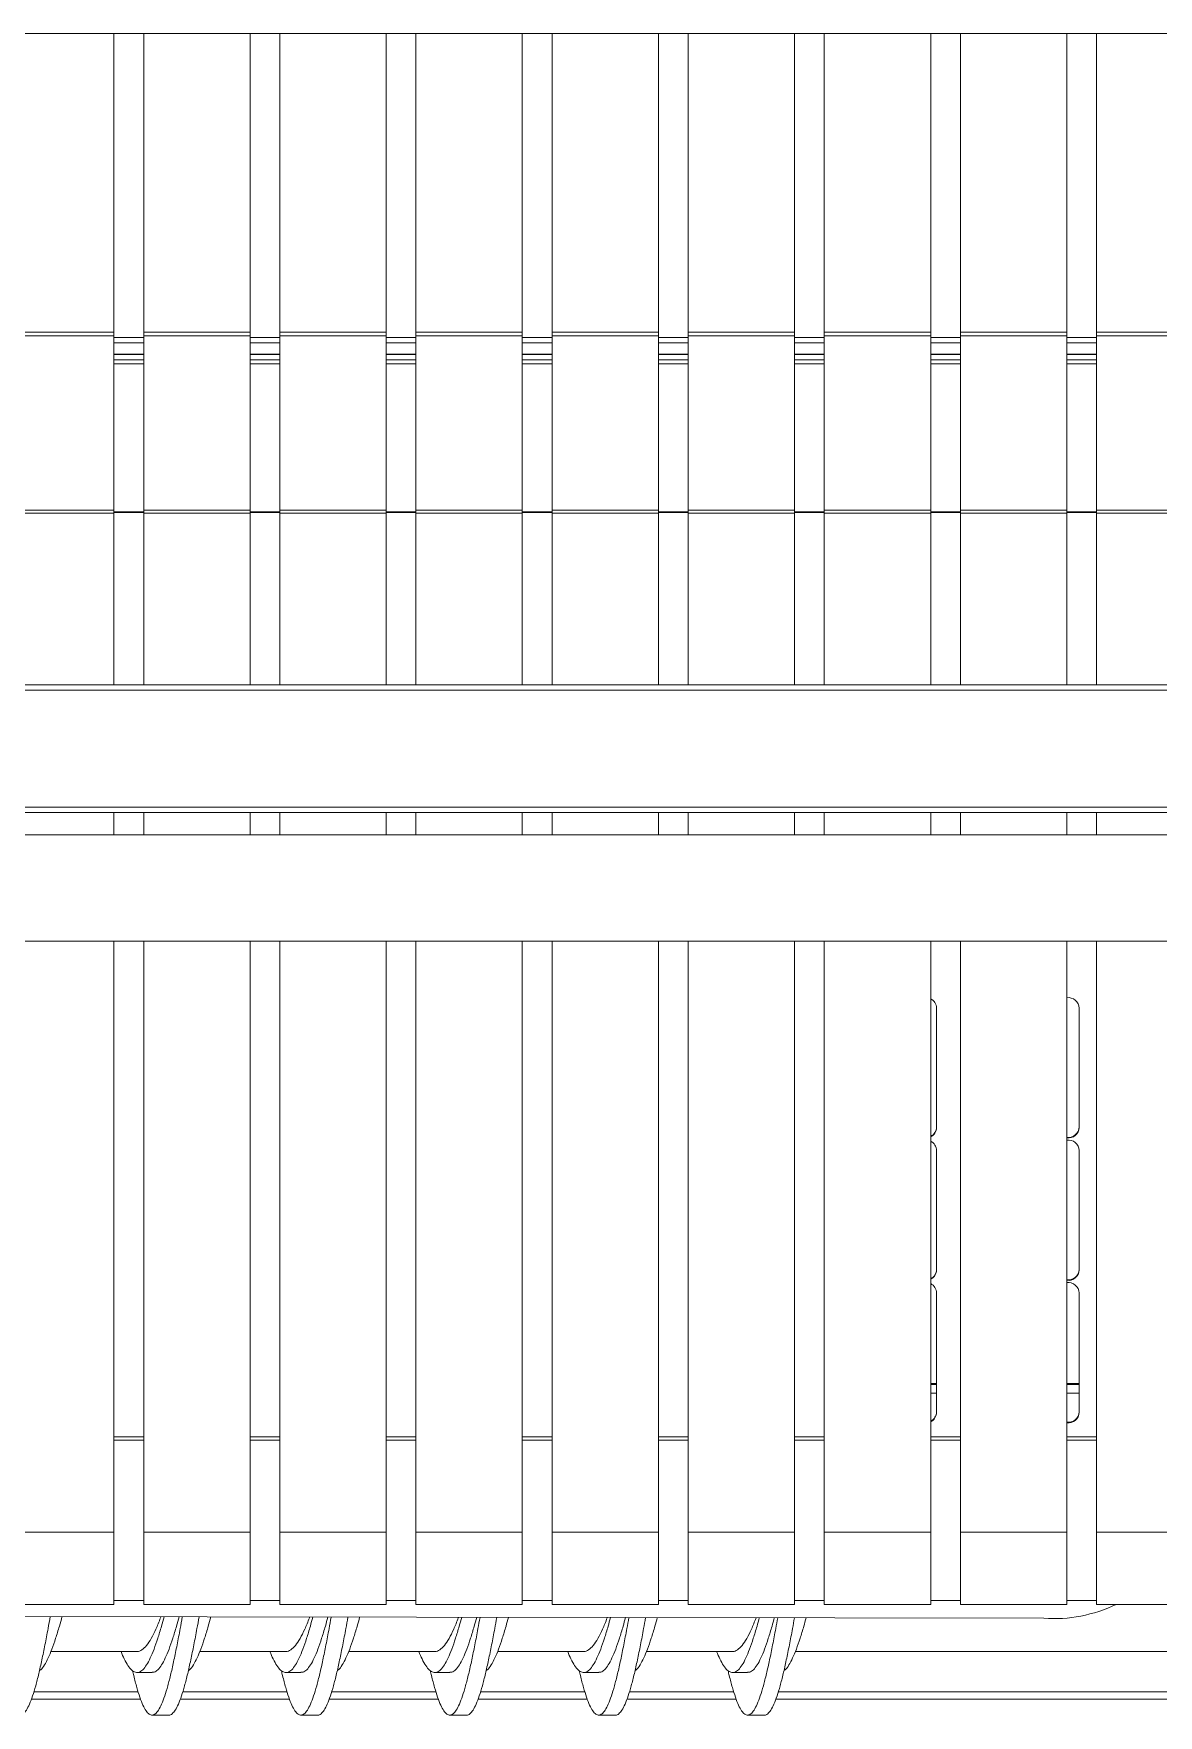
# Model space of a CAD drawing. Header units: millimetres. Extents: x 5343 to 29633, y -275 to 12336.
# Drawn here: x 26251 to 26780, y 1117 to 1908 of the extents above; entities that cross this region are included whole.
import ezdxf

# ---------------------------------------------------------------- set-up
doc = ezdxf.new("R2010")
doc.units = ezdxf.units.MM

msp = doc.modelspace()

# ---------------------------------------------------------------- linework, layer by layer
at = {"linetype": 'Continuous', "lineweight": 15}
for p, q in [((25168.71, 1907.91), (28445.71, 1907.91)), ((26289.08, 1767.62), (26289.08, 1907.91)), ((26303.08, 1767.62), (26303.08, 1907.91)), ((26353.08, 1767.62), (26353.08, 1907.91)), ((26367.08, 1767.62), (26367.08, 1907.91)), ((26417.08, 1767.62), (26417.08, 1907.91)), ((26431.08, 1767.62), (26431.08, 1907.91)), ((26481.08, 1767.62), (26481.08, 1907.91)), ((26495.08, 1767.62), (26495.08, 1907.91)), ((26545.08, 1767.62), (26545.08, 1907.91)), ((26559.08, 1767.62), (26559.08, 1907.91)), ((26609.08, 1767.62), (26609.08, 1907.91)), ((26623.08, 1767.62), (26623.08, 1907.91)), ((26673.08, 1767.62), (26673.08, 1907.91)), ((26687.08, 1767.62), (26687.08, 1907.91)), ((26737.08, 1767.62), (26737.08, 1907.91)), ((26751.08, 1767.62), (26751.08, 1907.91)), ((26289.08, 1767.62), (26239.08, 1767.62)), ((26289.08, 1765.81), (26239.08, 1765.81)), ((26289.08, 1765.81), (26289.08, 1767.62)), ((26289.08, 1683.94), (26289.08, 1765.81)), ((26303.08, 1765.03), (26289.08, 1765.03)), ((26353.08, 1767.62), (26303.08, 1767.62)), ((26303.08, 1765.81), (26303.08, 1767.62)), ((26353.08, 1765.81), (26303.08, 1765.81)), ((26303.08, 1683.94), (26303.08, 1765.81)), ((26353.08, 1765.81), (26353.08, 1767.62)), ((26353.08, 1683.94), (26353.08, 1765.81)), ((26367.08, 1765.03), (26353.08, 1765.03)), ((26417.08, 1767.62), (26367.08, 1767.62)), ((26367.08, 1765.81), (26367.08, 1767.62)), ((26417.08, 1765.81), (26367.08, 1765.81)), ((26367.08, 1683.94), (26367.08, 1765.81)), ((26417.08, 1765.81), (26417.08, 1767.62)), ((26417.08, 1683.94), (26417.08, 1765.81)), ((26431.08, 1765.03), (26417.08, 1765.03)), ((26481.08, 1767.62), (26431.08, 1767.62)), ((26431.08, 1765.81), (26431.08, 1767.62)), ((26481.08, 1765.81), (26431.08, 1765.81)), ((26431.08, 1683.94), (26431.08, 1765.81)), ((26481.08, 1765.81), (26481.08, 1767.62)), ((26481.08, 1683.94), (26481.08, 1765.81)), ((26495.08, 1765.03), (26481.08, 1765.03)), ((26545.08, 1767.62), (26495.08, 1767.62)), ((26495.08, 1765.81), (26495.08, 1767.62)), ((26545.08, 1765.81), (26495.08, 1765.81)), ((26495.08, 1683.94), (26495.08, 1765.81)), ((26545.08, 1765.81), (26545.08, 1767.62)), ((26545.08, 1683.94), (26545.08, 1765.81)), ((26559.08, 1765.03), (26545.08, 1765.03)), ((26609.08, 1767.62), (26559.08, 1767.62)), ((26559.08, 1765.81), (26559.08, 1767.62)), ((26609.08, 1765.81), (26559.08, 1765.81)), ((26559.08, 1683.94), (26559.08, 1765.81)), ((26609.08, 1765.81), (26609.08, 1767.62)), ((26609.08, 1683.94), (26609.08, 1765.81)), ((26623.08, 1765.03), (26609.08, 1765.03)), ((26673.08, 1767.62), (26623.08, 1767.62)), ((26623.08, 1765.81), (26623.08, 1767.62)), ((26673.08, 1765.81), (26623.08, 1765.81)), ((26623.08, 1683.94), (26623.08, 1765.81)), ((26673.08, 1765.81), (26673.08, 1767.62)), ((26673.08, 1683.94), (26673.08, 1765.81)), ((26687.08, 1765.03), (26673.08, 1765.03)), ((26737.08, 1767.62), (26687.08, 1767.62)), ((26687.08, 1765.81), (26687.08, 1767.62)), ((26737.08, 1765.81), (26687.08, 1765.81)), ((26687.08, 1683.94), (26687.08, 1765.81)), ((26737.08, 1765.81), (26737.08, 1767.62)), ((26737.08, 1683.94), (26737.08, 1765.81)), ((26751.08, 1765.03), (26737.08, 1765.03)), ((26801.08, 1767.62), (26751.08, 1767.62)), ((26751.08, 1765.81), (26751.08, 1767.62)), ((26801.08, 1765.81), (26751.08, 1765.81)), ((26751.08, 1683.94), (26751.08, 1765.81)), ((26303.08, 1762.55), (26289.08, 1762.55)), ((26303.08, 1757.21), (26289.08, 1757.21)), ((26289.08, 1757.13), (26303.08, 1757.13)), ((26367.08, 1762.55), (26353.08, 1762.55)), ((26367.08, 1757.21), (26353.08, 1757.21)), ((26353.08, 1757.13), (26367.08, 1757.13)), ((26431.08, 1762.55), (26417.08, 1762.55)), ((26431.08, 1757.21), (26417.08, 1757.21)), ((26417.08, 1757.13), (26431.08, 1757.13)), ((26495.08, 1762.55), (26481.08, 1762.55)), ((26495.08, 1757.21), (26481.08, 1757.21)), ((26481.08, 1757.13), (26495.08, 1757.13)), ((26559.08, 1762.55), (26545.08, 1762.55)), ((26559.08, 1757.21), (26545.08, 1757.21)), ((26545.08, 1757.13), (26559.08, 1757.13)), ((26623.08, 1762.55), (26609.08, 1762.55)), ((26623.08, 1757.21), (26609.08, 1757.21)), ((26609.08, 1757.13), (26623.08, 1757.13)), ((26687.08, 1762.55), (26673.08, 1762.55)), ((26687.08, 1757.21), (26673.08, 1757.21)), ((26673.08, 1757.13), (26687.08, 1757.13)), ((26751.08, 1762.55), (26737.08, 1762.55)), ((26751.08, 1757.21), (26737.08, 1757.21)), ((26737.08, 1757.13), (26751.08, 1757.13)), ((26303.08, 1754.62), (26289.08, 1754.62)), ((26303.08, 1752.72), (26289.08, 1752.72)), ((26367.08, 1754.62), (26353.08, 1754.62)), ((26367.08, 1752.72), (26353.08, 1752.72)), ((26431.08, 1754.62), (26417.08, 1754.62)), ((26431.08, 1752.72), (26417.08, 1752.72)), ((26495.08, 1754.62), (26481.08, 1754.62)), ((26495.08, 1752.72), (26481.08, 1752.72)), ((26559.08, 1754.62), (26545.08, 1754.62)), ((26559.08, 1752.72), (26545.08, 1752.72)), ((26623.08, 1754.62), (26609.08, 1754.62)), ((26623.08, 1752.72), (26609.08, 1752.72)), ((26687.08, 1754.62), (26673.08, 1754.62)), ((26687.08, 1752.72), (26673.08, 1752.72)), ((26751.08, 1754.62), (26737.08, 1754.62)), ((26751.08, 1752.72), (26737.08, 1752.72)), ((26289.08, 1683.94), (26239.08, 1683.94)), ((26289.08, 1682.48), (26239.08, 1682.48)), ((26289.08, 1682.48), (26289.08, 1683.94)), ((26303.08, 1683.15), (26289.08, 1683.15)), ((26303.08, 1682.82), (26289.08, 1682.82)), ((26289.08, 1601.78), (26289.08, 1682.48)), ((26353.08, 1683.94), (26303.08, 1683.94)), ((26303.08, 1682.48), (26303.08, 1683.94)), ((26353.08, 1682.48), (26303.08, 1682.48)), ((26303.08, 1601.78), (26303.08, 1682.48)), ((26353.08, 1682.48), (26353.08, 1683.94)), ((26367.08, 1683.15), (26353.08, 1683.15)), ((26367.08, 1682.82), (26353.08, 1682.82)), ((26353.08, 1601.78), (26353.08, 1682.48)), ((26417.08, 1683.94), (26367.08, 1683.94)), ((26367.08, 1682.48), (26367.08, 1683.94)), ((26417.08, 1682.48), (26367.08, 1682.48)), ((26367.08, 1601.78), (26367.08, 1682.48)), ((26417.08, 1682.48), (26417.08, 1683.94)), ((26431.08, 1683.15), (26417.08, 1683.15)), ((26431.08, 1682.82), (26417.08, 1682.82)), ((26417.08, 1601.78), (26417.08, 1682.48)), ((26481.08, 1683.94), (26431.08, 1683.94)), ((26431.08, 1682.48), (26431.08, 1683.94)), ((26481.08, 1682.48), (26431.08, 1682.48)), ((26431.08, 1601.78), (26431.08, 1682.48)), ((26481.08, 1682.48), (26481.08, 1683.94)), ((26495.08, 1683.15), (26481.08, 1683.15)), ((26495.08, 1682.82), (26481.08, 1682.82)), ((26481.08, 1601.78), (26481.08, 1682.48)), ((26545.08, 1683.94), (26495.08, 1683.94)), ((26495.08, 1682.48), (26495.08, 1683.94)), ((26545.08, 1682.48), (26495.08, 1682.48)), ((26495.08, 1601.78), (26495.08, 1682.48)), ((26545.08, 1682.48), (26545.08, 1683.94)), ((26559.08, 1683.15), (26545.08, 1683.15)), ((26559.08, 1682.82), (26545.08, 1682.82)), ((26545.08, 1601.78), (26545.08, 1682.48)), ((26609.08, 1683.94), (26559.08, 1683.94)), ((26559.08, 1682.48), (26559.08, 1683.94)), ((26609.08, 1682.48), (26559.08, 1682.48)), ((26559.08, 1601.78), (26559.08, 1682.48)), ((26609.08, 1682.48), (26609.08, 1683.94)), ((26623.08, 1683.15), (26609.08, 1683.15)), ((26623.08, 1682.82), (26609.08, 1682.82)), ((26609.08, 1601.78), (26609.08, 1682.48)), ((26673.08, 1683.94), (26623.08, 1683.94)), ((26623.08, 1682.48), (26623.08, 1683.94)), ((26673.08, 1682.48), (26623.08, 1682.48)), ((26623.08, 1601.78), (26623.08, 1682.48)), ((26673.08, 1682.48), (26673.08, 1683.94)), ((26687.08, 1683.15), (26673.08, 1683.15)), ((26687.08, 1682.82), (26673.08, 1682.82)), ((26673.08, 1601.78), (26673.08, 1682.48)), ((26737.08, 1683.94), (26687.08, 1683.94)), ((26687.08, 1682.48), (26687.08, 1683.94)), ((26737.08, 1682.48), (26687.08, 1682.48)), ((26687.08, 1601.78), (26687.08, 1682.48)), ((26737.08, 1682.48), (26737.08, 1683.94)), ((26751.08, 1683.15), (26737.08, 1683.15)), ((26751.08, 1682.82), (26737.08, 1682.82)), ((26737.08, 1601.78), (26737.08, 1682.48)), ((26801.08, 1683.94), (26751.08, 1683.94)), ((26751.08, 1682.48), (26751.08, 1683.94)), ((26801.08, 1682.48), (26751.08, 1682.48)), ((26751.08, 1601.78), (26751.08, 1682.48)), ((28521.43, 1599.28), (25080.14, 1599.28)), ((25080.64, 1601.78), (28520.93, 1601.78)), ((25080.14, 1544.28), (28521.43, 1544.28)), ((28521.29, 1541.78), (25080.29, 1541.78)), ((26289.08, 1531.24), (26289.08, 1541.78)), ((26303.08, 1531.24), (26303.08, 1541.78)), ((26353.08, 1531.24), (26353.08, 1541.78)), ((26367.08, 1531.24), (26367.08, 1541.78)), ((26417.08, 1531.24), (26417.08, 1541.78)), ((26431.08, 1531.24), (26431.08, 1541.78)), ((26481.08, 1531.24), (26481.08, 1541.78)), ((26495.08, 1531.24), (26495.08, 1541.78)), ((26545.08, 1531.24), (26545.08, 1541.78)), ((26559.08, 1531.24), (26559.08, 1541.78)), ((26609.08, 1531.24), (26609.08, 1541.78)), ((26623.08, 1531.24), (26623.08, 1541.78)), ((26673.08, 1531.24), (26673.08, 1541.78)), ((26687.08, 1531.24), (26687.08, 1541.78)), ((26737.08, 1531.24), (26737.08, 1541.78)), ((26751.08, 1531.24), (26751.08, 1541.78)), ((28244.79, 1531.24), (25356.79, 1531.24)), ((25160.39, 1481.24), (28447.39, 1481.24)), ((26289.08, 1203.3), (26289.08, 1481.24)), ((26303.08, 1203.3), (26303.08, 1481.24)), ((26353.08, 1203.3), (26353.08, 1481.24)), ((26367.08, 1203.3), (26367.08, 1481.24)), ((26417.08, 1203.3), (26417.08, 1481.24)), ((26431.08, 1203.3), (26431.08, 1481.24)), ((26481.08, 1203.3), (26481.08, 1481.24)), ((26495.08, 1203.3), (26495.08, 1481.24)), ((26545.08, 1203.3), (26545.08, 1481.24)), ((26559.08, 1203.3), (26559.08, 1481.24)), ((26609.08, 1203.3), (26609.08, 1481.24)), ((26623.08, 1203.3), (26623.08, 1481.24)), ((26673.08, 1203.3), (26673.08, 1481.24)), ((26687.08, 1203.3), (26687.08, 1481.24)), ((26737.08, 1203.3), (26737.08, 1481.24)), ((26751.08, 1203.3), (26751.08, 1481.24)), ((26675.82, 1393.61), (26675.82, 1449.75)), ((26742.82, 1393.61), (26742.82, 1449.75)), ((26675.82, 1326.64), (26675.82, 1382.78)), ((26742.82, 1326.64), (26742.82, 1382.78)), ((26675.82, 1259.68), (26675.82, 1315.81)), ((26742.82, 1259.68), (26742.82, 1315.81)), ((26675.82, 1273.28), (26673.08, 1273.28)), ((26742.82, 1273.28), (26737.08, 1273.28)), ((26675.82, 1272.78), (26673.08, 1272.78)), ((26675.82, 1268.67), (26673.08, 1268.67)), ((26742.82, 1272.78), (26737.08, 1272.78)), ((26742.82, 1268.67), (26737.08, 1268.67)), ((26303.08, 1248.25), (26289.08, 1248.25)), ((26289.08, 1246.68), (26303.08, 1246.68)), ((26367.08, 1248.25), (26353.08, 1248.25)), ((26353.08, 1246.68), (26367.08, 1246.68)), ((26431.08, 1248.25), (26417.08, 1248.25)), ((26417.08, 1246.68), (26431.08, 1246.68)), ((26495.08, 1248.25), (26481.08, 1248.25)), ((26481.08, 1246.68), (26495.08, 1246.68)), ((26559.08, 1248.25), (26545.08, 1248.25)), ((26545.08, 1246.68), (26559.08, 1246.68)), ((26623.08, 1248.25), (26609.08, 1248.25)), ((26609.08, 1246.68), (26623.08, 1246.68)), ((26687.08, 1248.25), (26673.08, 1248.25)), ((26673.08, 1246.68), (26687.08, 1246.68)), ((26751.08, 1248.25), (26737.08, 1248.25)), ((26737.08, 1246.68), (26751.08, 1246.68)), ((26289.08, 1203.3), (26239.08, 1203.3)), ((26289.08, 1169.42), (26289.08, 1203.3)), ((26353.08, 1203.3), (26303.08, 1203.3)), ((26303.08, 1169.42), (26303.08, 1203.3)), ((26353.08, 1169.42), (26353.08, 1203.3)), ((26417.08, 1203.3), (26367.08, 1203.3)), ((26367.08, 1169.42), (26367.08, 1203.3)), ((26417.08, 1169.42), (26417.08, 1203.3)), ((26481.08, 1203.3), (26431.08, 1203.3)), ((26431.08, 1169.42), (26431.08, 1203.3)), ((26481.08, 1169.42), (26481.08, 1203.3)), ((26545.08, 1203.3), (26495.08, 1203.3)), ((26495.08, 1169.42), (26495.08, 1203.3)), ((26545.08, 1169.42), (26545.08, 1203.3)), ((26609.08, 1203.3), (26559.08, 1203.3)), ((26559.08, 1169.42), (26559.08, 1203.3)), ((26609.08, 1169.42), (26609.08, 1203.3)), ((26673.08, 1203.3), (26623.08, 1203.3)), ((26623.08, 1169.42), (26623.08, 1203.3)), ((26673.08, 1169.42), (26673.08, 1203.3)), ((26737.08, 1203.3), (26687.08, 1203.3)), ((26687.08, 1169.42), (26687.08, 1203.3)), ((26737.08, 1169.42), (26737.08, 1203.3)), ((26801.08, 1203.3), (26751.08, 1203.3)), ((26751.08, 1169.42), (26751.08, 1203.3)), ((26289.08, 1171.28), (26303.08, 1171.28)), ((26353.08, 1171.28), (26367.08, 1171.28)), ((26417.08, 1171.28), (26431.08, 1171.28)), ((26481.08, 1171.28), (26495.08, 1171.28)), ((26545.08, 1171.28), (26559.08, 1171.28)), ((26609.08, 1171.28), (26623.08, 1171.28)), ((26673.08, 1171.28), (26687.08, 1171.28)), ((26737.08, 1171.28), (26751.08, 1171.28)), ((26726.22, 1162.85), (25154.1, 1165.52)), ((26239.08, 1169.42), (26289.08, 1169.42)), ((26303.08, 1169.42), (26353.08, 1169.42)), ((26367.08, 1169.42), (26417.08, 1169.42)), ((26431.08, 1169.42), (26481.08, 1169.42)), ((26495.08, 1169.42), (26545.08, 1169.42)), ((26559.08, 1169.42), (26609.08, 1169.42)), ((26623.08, 1169.42), (26673.08, 1169.42)), ((26687.08, 1169.42), (26737.08, 1169.42)), ((26751.08, 1169.42), (26801.08, 1169.42)), ((26259.47, 1147.28), (26299.95, 1147.28)), ((26329.47, 1147.28), (26369.95, 1147.28)), ((26399.47, 1147.28), (26439.95, 1147.28)), ((26469.47, 1147.28), (26509.95, 1147.28)), ((26539.47, 1147.28), (26579.95, 1147.28)), ((26609.47, 1147.28), (26961.5, 1147.28)), ((26299.95, 1137.36), (26307.01, 1137.36)), ((26369.95, 1137.36), (26377.01, 1137.36)), ((26439.95, 1137.36), (26447.01, 1137.36)), ((26509.95, 1137.36), (26517.01, 1137.36)), ((26579.95, 1137.36), (26587.01, 1137.36)), ((26301.66, 1124.79), (26250.23, 1124.79)), ((26300.49, 1128.29), (26251.42, 1128.29)), ((26371.66, 1124.79), (26320.23, 1124.79)), ((26370.49, 1128.29), (26321.42, 1128.29)), ((26441.66, 1124.79), (26390.23, 1124.79)), ((26440.49, 1128.29), (26391.42, 1128.29)), ((26511.66, 1124.79), (26460.23, 1124.79)), ((26510.49, 1128.29), (26461.42, 1128.29)), ((26581.66, 1124.79), (26530.23, 1124.79)), ((26580.49, 1128.29), (26531.42, 1128.29)), ((26970.73, 1124.79), (26600.23, 1124.79)), ((26969.54, 1128.29), (26601.42, 1128.29)), ((26307.01, 1117.36), (26314.9, 1117.36)), ((26377.01, 1117.36), (26384.9, 1117.36)), ((26447.01, 1117.36), (26454.9, 1117.36)), ((26517.01, 1117.36), (26524.9, 1117.36)), ((26587.01, 1117.36), (26594.9, 1117.36))]:
    msp.add_line(p, q, dxfattribs=at)
for centre, radius, start, end in [((26670.91, 1449.73), 4.92, 0.201, 63.78042), ((26737.84, 1449.69), 4.99, 0.68433, 98.7543), ((26670.91, 1393.89), 4.92, 296.21958, 359.799), ((26670.91, 1393.63), 4.92, 296.21958, 359.799), ((26737.84, 1393.93), 4.99, 261.2457, 359.31567), ((26737.85, 1393.66), 4.97, 261.08433, 359.47703), ((26670.91, 1382.76), 4.92, 0.201, 63.78042), ((26737.84, 1382.72), 4.99, 0.68433, 98.7543), ((26670.91, 1326.92), 4.92, 296.21958, 359.799), ((26670.91, 1326.66), 4.92, 296.21958, 359.799), ((26737.84, 1326.96), 4.99, 261.2457, 359.31567), ((26737.85, 1326.69), 4.97, 261.08433, 359.47703), ((26737.84, 1315.75), 4.99, 0.68433, 98.7543), ((26670.91, 1315.79), 4.92, 0.201, 63.78042), ((26670.91, 1259.96), 4.92, 296.21958, 359.799), ((26670.91, 1259.69), 4.92, 296.21958, 359.799), ((26737.84, 1260), 4.99, 261.2457, 359.31567), ((26737.85, 1259.72), 4.97, 261.08433, 359.47703), ((26730.79, 1230.97), 68.27, 266.16175, 295.64507)]:
    msp.add_arc(centre, radius, start, end, dxfattribs=at)
for points, knots in [([(26259.14, 1163.64), (26258.81, 1161.76), (26257.98, 1157.16), (26256.68, 1150.3), (26255.21, 1143.17), (26253.76, 1136.71), (26252.3, 1131.03), (26250.84, 1126.22), (26249.38, 1122.39), (26247.92, 1119.54), (26246.47, 1117.89), (26245.46, 1117.2), (26244.93, 1117.38), (26244.9, 1117.4)], [0, 0, 0, 0, 0.071033, 0.173351, 0.275752, 0.378049, 0.480412, 0.582775, 0.685072, 0.787472, 0.889791, 0.99211, 1, 1, 1, 1]), ([(26264.67, 1163.63), (26264.26, 1162.13), (26263.27, 1158.49), (26261.69, 1153.34), (26259.94, 1148.28), (26258.19, 1144.05), (26256.44, 1140.83), (26255.07, 1138.9), (26254.29, 1138.43), (26254.09, 1138.31)], [0, 0, 0, 0, 0.116201, 0.281664, 0.447126, 0.612505, 0.777884, 0.943347, 1, 1, 1, 1]), ([(26312.65, 1163.55), (26312.25, 1162.08), (26311.26, 1158.47), (26309.69, 1153.34), (26307.94, 1148.27), (26306.19, 1144.06), (26304.44, 1140.78), (26302.69, 1138.53), (26300.94, 1137.35), (26299.19, 1137.28), (26297.44, 1138.31), (26295.69, 1140.45), (26294.02, 1143.39), (26292.93, 1146.05), (26292.42, 1147.28)], [0, 0, 0, 0, 0.05967, 0.14623, 0.232789, 0.319304, 0.40582, 0.492379, 0.578938, 0.665454, 0.751969, 0.838528, 0.925088, 1, 1, 1, 1]), ([(26321.24, 1163.54), (26320.91, 1161.69), (26320.09, 1157.13), (26318.79, 1150.3), (26317.33, 1143.17), (26315.87, 1136.71), (26314.41, 1131.03), (26312.95, 1126.23), (26311.5, 1122.38), (26310.04, 1119.56), (26308.58, 1117.82), (26307.12, 1117.18), (26305.66, 1117.65), (26304.21, 1119.22), (26302.75, 1121.88), (26301.29, 1125.56), (26299.83, 1130.26), (26298.68, 1134.54), (26298.01, 1137.47), (26297.83, 1138.27)], [0, 0, 0, 0, 0.042421, 0.104701, 0.16703, 0.229296, 0.291603, 0.35391, 0.416176, 0.478506, 0.540785, 0.603065, 0.665394, 0.727661, 0.789968, 0.852274, 0.914541, 0.97687, 1, 1, 1, 1]), ([(26299.95, 1147.32), (26299.99, 1147.3), (26300.76, 1147.08), (26302.25, 1147.9), (26304.44, 1149.85), (26306.63, 1153.19), (26308.82, 1157.67), (26310.32, 1161.24), (26311.1, 1163.41), (26311.15, 1163.55)], [0, 0, 0, 0, 0.009995, 0.205301, 0.4006, 0.595894, 0.791184, 0.986472, 1, 1, 1, 1]), ([(26319.7, 1163.54), (26319.3, 1162.07), (26318.32, 1158.46), (26316.75, 1153.34), (26315, 1148.27), (26313.25, 1144.06), (26311.5, 1140.77), (26309.75, 1138.56), (26308.25, 1137.42), (26307.34, 1137.48), (26307.01, 1137.49)], [0, 0, 0, 0, 0.094818, 0.232745, 0.370672, 0.508528, 0.646385, 0.784311, 0.922238, 1, 1, 1, 1]), ([(26329.12, 1163.52), (26328.79, 1161.68), (26327.98, 1157.13), (26326.68, 1150.3), (26325.21, 1143.17), (26323.76, 1136.71), (26322.3, 1131.03), (26320.84, 1126.22), (26319.38, 1122.39), (26317.92, 1119.54), (26316.47, 1117.89), (26315.46, 1117.2), (26314.93, 1117.38), (26314.9, 1117.4)], [0, 0, 0, 0, 0.069628, 0.172102, 0.274657, 0.377108, 0.479626, 0.582144, 0.684596, 0.787151, 0.889625, 0.992098, 1, 1, 1, 1]), ([(26334.64, 1163.51), (26334.24, 1162.05), (26333.26, 1158.46), (26331.69, 1153.34), (26329.94, 1148.28), (26328.19, 1144.05), (26326.44, 1140.83), (26325.07, 1138.9), (26324.29, 1138.43), (26324.09, 1138.31)], [0, 0, 0, 0, 0.113436, 0.279417, 0.445397, 0.611293, 0.777189, 0.943169, 1, 1, 1, 1]), ([(26382.61, 1163.43), (26382.22, 1162), (26381.25, 1158.43), (26379.69, 1153.34), (26377.94, 1148.27), (26376.19, 1144.06), (26374.44, 1140.78), (26372.69, 1138.53), (26370.94, 1137.35), (26369.19, 1137.28), (26367.44, 1138.31), (26365.69, 1140.45), (26364.02, 1143.39), (26362.93, 1146.05), (26362.42, 1147.28)], [0, 0, 0, 0, 0.058134, 0.144835, 0.231536, 0.318192, 0.404849, 0.49155, 0.57825, 0.664907, 0.751564, 0.838265, 0.924965, 1, 1, 1, 1]), ([(26391.22, 1163.42), (26390.89, 1161.61), (26390.08, 1157.09), (26388.79, 1150.3), (26387.33, 1143.17), (26385.87, 1136.71), (26384.41, 1131.03), (26382.95, 1126.23), (26381.5, 1122.38), (26380.04, 1119.56), (26378.58, 1117.82), (26377.12, 1117.18), (26375.66, 1117.65), (26374.21, 1119.22), (26372.75, 1121.88), (26371.29, 1125.56), (26369.83, 1130.26), (26368.68, 1134.54), (26368.01, 1137.47), (26367.83, 1138.27)], [0, 0, 0, 0, 0.04154, 0.103877, 0.166264, 0.228588, 0.290952, 0.353316, 0.415639, 0.478026, 0.540363, 0.6027, 0.665087, 0.72741, 0.789774, 0.852138, 0.914462, 0.976849, 1, 1, 1, 1]), ([(26369.95, 1147.32), (26369.99, 1147.3), (26370.76, 1147.08), (26372.25, 1147.9), (26374.44, 1149.85), (26376.63, 1153.19), (26378.82, 1157.67), (26380.31, 1161.2), (26381.08, 1163.33), (26381.11, 1163.43)], [0, 0, 0, 0, 0.010034, 0.206088, 0.402136, 0.598179, 0.794218, 0.990254, 1, 1, 1, 1]), ([(26389.67, 1163.42), (26389.28, 1161.99), (26388.31, 1158.43), (26386.75, 1153.34), (26385, 1148.27), (26383.25, 1144.06), (26381.5, 1140.77), (26379.75, 1138.56), (26378.25, 1137.42), (26377.34, 1137.48), (26377.01, 1137.49)], [0, 0, 0, 0, 0.09246, 0.230746, 0.369032, 0.507248, 0.645463, 0.783749, 0.922036, 1, 1, 1, 1]), ([(26399.1, 1163.4), (26398.78, 1161.6), (26397.97, 1157.09), (26396.68, 1150.3), (26395.21, 1143.17), (26393.76, 1136.71), (26392.3, 1131.03), (26390.84, 1126.22), (26389.38, 1122.39), (26387.92, 1119.54), (26386.47, 1117.89), (26385.46, 1117.2), (26384.93, 1117.38), (26384.9, 1117.4)], [0, 0, 0, 0, 0.068219, 0.170848, 0.273559, 0.376165, 0.478838, 0.581512, 0.684118, 0.786829, 0.889457, 0.992086, 1, 1, 1, 1]), ([(26404.6, 1163.39), (26404.22, 1161.97), (26403.25, 1158.42), (26401.69, 1153.34), (26399.94, 1148.28), (26398.19, 1144.05), (26396.44, 1140.83), (26395.07, 1138.9), (26394.29, 1138.43), (26394.09, 1138.31)], [0, 0, 0, 0, 0.110655, 0.277156, 0.443657, 0.610074, 0.77649, 0.942991, 1, 1, 1, 1]), ([(26452.58, 1163.31), (26452.2, 1161.92), (26451.24, 1158.39), (26449.69, 1153.34), (26447.94, 1148.27), (26446.19, 1144.06), (26444.44, 1140.78), (26442.69, 1138.53), (26440.94, 1137.35), (26439.19, 1137.28), (26437.44, 1138.31), (26435.69, 1140.45), (26434.02, 1143.39), (26432.93, 1146.05), (26432.42, 1147.28)], [0, 0, 0, 0, 0.056593, 0.143435, 0.230278, 0.317076, 0.403875, 0.490718, 0.57756, 0.664359, 0.751157, 0.838, 0.924843, 1, 1, 1, 1]), ([(26461.2, 1163.3), (26460.88, 1161.53), (26460.08, 1157.05), (26458.79, 1150.3), (26457.33, 1143.17), (26455.87, 1136.71), (26454.41, 1131.03), (26452.95, 1126.23), (26451.5, 1122.38), (26450.04, 1119.56), (26448.58, 1117.82), (26447.12, 1117.18), (26445.66, 1117.65), (26444.21, 1119.22), (26442.75, 1121.88), (26441.29, 1125.56), (26439.83, 1130.26), (26438.68, 1134.54), (26438.01, 1137.47), (26437.83, 1138.27)], [0, 0, 0, 0, 0.040658, 0.103052, 0.165497, 0.227877, 0.290299, 0.352721, 0.415101, 0.477545, 0.53994, 0.602334, 0.664778, 0.727159, 0.789581, 0.852002, 0.914383, 0.976827, 1, 1, 1, 1]), ([(26439.95, 1147.32), (26439.99, 1147.3), (26440.76, 1147.08), (26442.25, 1147.9), (26444.44, 1149.85), (26446.63, 1153.19), (26448.82, 1157.67), (26450.3, 1161.16), (26451.05, 1163.25), (26451.07, 1163.31)], [0, 0, 0, 0, 0.0100723, 0.2068817, 0.4036843, 0.6004817, 0.797275, 0.9940657, 1, 1, 1, 1]), ([(26459.64, 1163.3), (26459.26, 1161.91), (26458.29, 1158.39), (26456.75, 1153.34), (26455, 1148.27), (26453.25, 1144.06), (26451.5, 1140.77), (26449.75, 1138.56), (26448.25, 1137.42), (26447.34, 1137.48), (26447.01, 1137.49)], [0, 0, 0, 0, 0.090089, 0.228736, 0.367383, 0.50596, 0.644537, 0.783184, 0.921832, 1, 1, 1, 1]), ([(26469.08, 1163.28), (26468.76, 1161.52), (26467.96, 1157.05), (26466.68, 1150.3), (26465.21, 1143.17), (26463.76, 1136.71), (26462.3, 1131.03), (26460.84, 1126.22), (26459.38, 1122.39), (26457.92, 1119.54), (26456.47, 1117.89), (26455.46, 1117.2), (26454.93, 1117.38), (26454.9, 1117.4)], [0, 0, 0, 0, 0.066807, 0.169591, 0.272457, 0.375219, 0.478048, 0.580877, 0.683639, 0.786505, 0.88929, 0.992074, 1, 1, 1, 1]), ([(26474.57, 1163.27), (26474.19, 1161.9), (26473.23, 1158.38), (26471.69, 1153.34), (26469.94, 1148.28), (26468.19, 1144.05), (26466.44, 1140.83), (26465.07, 1138.9), (26464.29, 1138.43), (26464.09, 1138.31)], [0, 0, 0, 0, 0.107856, 0.274881, 0.441906, 0.608846, 0.775786, 0.942812, 1, 1, 1, 1]), ([(26522.55, 1163.19), (26522.18, 1161.84), (26521.23, 1158.36), (26519.69, 1153.34), (26517.94, 1148.27), (26516.19, 1144.06), (26514.44, 1140.78), (26512.69, 1138.53), (26510.94, 1137.35), (26509.19, 1137.28), (26507.44, 1138.31), (26505.69, 1140.45), (26504.02, 1143.39), (26502.93, 1146.05), (26502.42, 1147.28)], [0, 0, 0, 0, 0.055046, 0.142031, 0.229016, 0.315957, 0.402898, 0.489883, 0.576868, 0.663809, 0.750749, 0.837734, 0.924719, 1, 1, 1, 1]), ([(26531.18, 1163.18), (26530.87, 1161.45), (26530.07, 1157.02), (26528.79, 1150.3), (26527.33, 1143.17), (26525.87, 1136.71), (26524.41, 1131.03), (26522.95, 1126.23), (26521.5, 1122.38), (26520.04, 1119.56), (26518.58, 1117.82), (26517.12, 1117.18), (26515.66, 1117.65), (26514.21, 1119.22), (26512.75, 1121.88), (26511.29, 1125.56), (26509.83, 1130.26), (26508.68, 1134.54), (26508.01, 1137.47), (26507.83, 1138.27)], [0, 0, 0, 0, 0.039774, 0.102226, 0.164728, 0.227166, 0.289645, 0.352124, 0.414562, 0.477064, 0.539516, 0.601968, 0.66447, 0.726908, 0.789387, 0.851866, 0.914304, 0.976806, 1, 1, 1, 1]), ([(26509.95, 1147.32), (26509.99, 1147.3), (26510.76, 1147.08), (26512.25, 1147.9), (26514.44, 1149.85), (26516.63, 1153.19), (26518.82, 1157.67), (26520.28, 1161.12), (26521.02, 1163.17), (26521.03, 1163.2)], [0, 0, 0, 0, 0.010111, 0.207681, 0.405244, 0.602802, 0.800356, 0.997907, 1, 1, 1, 1]), ([(26529.6, 1163.18), (26529.23, 1161.83), (26528.28, 1158.35), (26526.75, 1153.35), (26525, 1148.27), (26523.25, 1144.06), (26521.5, 1140.77), (26519.75, 1138.56), (26518.25, 1137.42), (26517.34, 1137.48), (26517.01, 1137.49)], [0, 0, 0, 0, 0.0877052, 0.2267158, 0.3657264, 0.5046661, 0.6436059, 0.7826165, 0.9216271, 1, 1, 1, 1]), ([(26539.06, 1163.17), (26538.75, 1161.44), (26537.96, 1157.01), (26536.68, 1150.3), (26535.21, 1143.17), (26533.76, 1136.71), (26532.3, 1131.03), (26530.84, 1126.22), (26529.38, 1122.39), (26527.92, 1119.54), (26526.47, 1117.89), (26525.46, 1117.2), (26524.93, 1117.38), (26524.9, 1117.4)], [0, 0, 0, 0, 0.065389, 0.16833, 0.271352, 0.37427, 0.477255, 0.580241, 0.683159, 0.786181, 0.889122, 0.992062, 1, 1, 1, 1]), ([(26544.54, 1163.16), (26544.17, 1161.82), (26543.22, 1158.34), (26541.69, 1153.34), (26539.94, 1148.28), (26538.19, 1144.05), (26536.44, 1140.83), (26535.07, 1138.9), (26534.29, 1138.43), (26534.09, 1138.31)], [0, 0, 0, 0, 0.105039, 0.272592, 0.440144, 0.607611, 0.775078, 0.942631, 1, 1, 1, 1]), ([(26592.52, 1163.07), (26592.16, 1161.76), (26591.22, 1158.32), (26589.69, 1153.35), (26587.94, 1148.27), (26586.19, 1144.06), (26584.44, 1140.78), (26582.69, 1138.53), (26580.94, 1137.35), (26579.19, 1137.28), (26577.44, 1138.31), (26575.69, 1140.45), (26574.02, 1143.39), (26572.93, 1146.05), (26572.42, 1147.28)], [0, 0, 0, 0, 0.053495, 0.140623, 0.227751, 0.314834, 0.401917, 0.489045, 0.576173, 0.663257, 0.75034, 0.837468, 0.924596, 1, 1, 1, 1]), ([(26601.15, 1163.06), (26600.85, 1161.37), (26600.06, 1156.98), (26598.79, 1150.3), (26597.33, 1143.17), (26595.87, 1136.71), (26594.41, 1131.03), (26592.95, 1126.23), (26591.5, 1122.38), (26590.04, 1119.56), (26588.58, 1117.82), (26587.12, 1117.18), (26585.66, 1117.65), (26584.21, 1119.22), (26582.75, 1121.88), (26581.29, 1125.56), (26579.83, 1130.26), (26578.68, 1134.54), (26578.01, 1137.47), (26577.83, 1138.27)], [0, 0, 0, 0, 0.038889, 0.101398, 0.163957, 0.226453, 0.28899, 0.351527, 0.414023, 0.476582, 0.539091, 0.601601, 0.66416, 0.726656, 0.789193, 0.851729, 0.914225, 0.976785, 1, 1, 1, 1]), ([(26579.95, 1147.32), (26579.99, 1147.3), (26580.76, 1147.08), (26582.25, 1147.9), (26584.44, 1149.85), (26586.63, 1153.21), (26588.8, 1157.56), (26590.24, 1161.21), (26590.96, 1163.02)], [0, 0, 0, 0, 0.010176, 0.209007, 0.407831, 0.60665, 0.805465, 1, 1, 1, 1]), ([(26599.57, 1163.06), (26599.21, 1161.76), (26598.27, 1158.32), (26596.75, 1153.35), (26595, 1148.27), (26593.25, 1144.06), (26591.5, 1140.77), (26589.75, 1138.56), (26588.25, 1137.42), (26587.34, 1137.48), (26587.01, 1137.49)], [0, 0, 0, 0, 0.0853092, 0.2246849, 0.3640605, 0.5033652, 0.6426699, 0.7820456, 0.9214213, 1, 1, 1, 1]), ([(26609.04, 1163.05), (26608.74, 1161.36), (26607.95, 1156.97), (26606.68, 1150.3), (26605.21, 1143.17), (26603.76, 1136.71), (26602.3, 1131.03), (26600.84, 1126.22), (26599.38, 1122.39), (26597.92, 1119.54), (26596.47, 1117.89), (26595.46, 1117.2), (26594.93, 1117.38), (26594.9, 1117.4)], [0, 0, 0, 0, 0.0639677, 0.1670647, 0.2702439, 0.3733185, 0.4764603, 0.5796022, 0.6826768, 0.785856, 0.888953, 0.99205, 1, 1, 1, 1]), ([(26614.5, 1163.04), (26614.15, 1161.74), (26613.21, 1158.31), (26611.69, 1153.34), (26609.94, 1148.28), (26608.19, 1144.05), (26606.44, 1140.83), (26605.07, 1138.9), (26604.29, 1138.43), (26604.09, 1138.31)], [0, 0, 0, 0, 0.102204, 0.270288, 0.438371, 0.606368, 0.774366, 0.942449, 1, 1, 1, 1])]:
    msp.add_open_spline(points, degree=3, knots=knots, dxfattribs=at)

doc.saveas('drawing.dxf')
